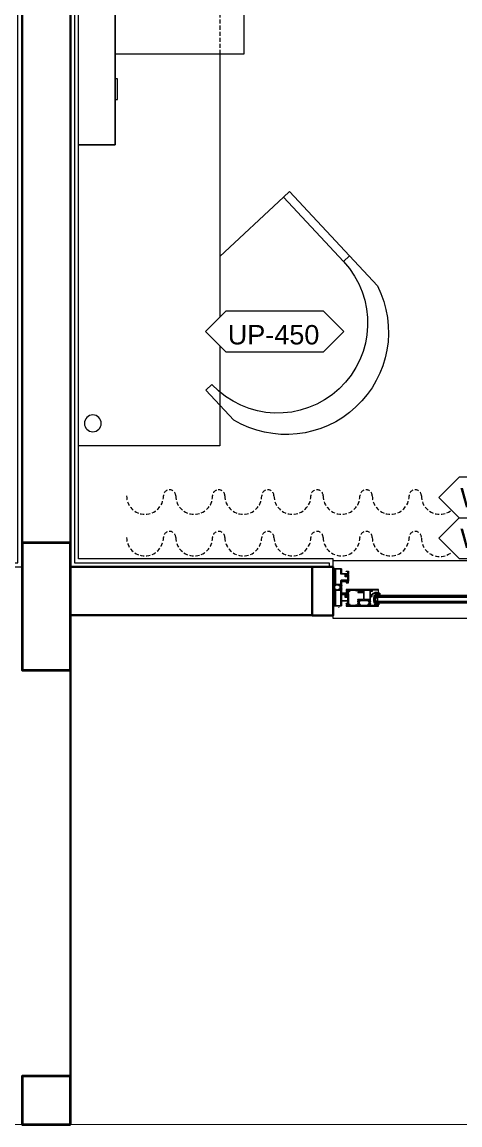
# Model space of a CAD drawing. Header units: centimetres. Extents: x 118932 to 154602, y -32682 to -23521.
# Drawn here: x 139413.2 to 139549, y -27236 to -26894 of the extents above; entities that cross this region are included whole.
import ezdxf

# ---------------------------------------------------------------- set-up
doc = ezdxf.new("R2010")
doc.units = ezdxf.units.CM
doc.header["$LTSCALE"] = 50
doc.header["$MEASUREMENT"] = 0
doc.linetypes.add('HIDDEN', pattern=[0.375, 0.25, -0.125])
for name, color, linetype, lineweight, true_color in [('GEN_00_BL_Yazı', 7, 'Continuous', 0, 0x4f5250), ('GEN_01_TA_Kolon', 7, 'Continuous', 35, 0xd05d28), ('GEN_02_TF_Islak Hacim', 7, 'Continuous', 5, 0x007cb0), ('GEN_02_TF_Mobilya', 7, 'Continuous', 5, 0x745e3d), ('GEN_02_TF_Pencere', 7, 'Continuous', 9, 0x6093ac), ('GEN_05_ML_Alçıpan_giydirme', 7, 'Continuous', 18, 0x7ebab5), ('GEN_05_ML_Mermer', 7, 'Continuous', 9, 0x9d8692), ('GEN_06_GR_Orta', 7, 'Continuous', 20, 0x7a7b7a), ('KALACAK DUVARLAR', 7, 'Continuous', 30, 0x005387), ('ÖRÜLECEK DUVARLAR', 7, 'Continuous', 30, 0xfaca30)]:
    doc.layers.add(name, color=color, linetype=linetype, lineweight=lineweight, true_color=true_color)
doc.styles.add('Arial_6', font='arial.ttf', dxfattribs={"height": 59.5325})

# ---------------------------------------------------------------- blocks, each defined once
blk = doc.blocks.new('LEVEL 0_E BLOK_GÖRÜNÜŞ')
at = {"layer": 'GEN_06_GR_Orta', "elevation": 0}
blk.add_lwpolyline([(2044.68, -1715.37), (1313.68, -1715.49)], dxfattribs=at)
blk = doc.blocks.new('LEVEL 0-1_D BLOK_KOLON')
at = {"layer": 'GEN_01_TA_Kolon'}
for points in [[(636, 7.51), (621, 7.51), (621, -31.99), (636, -31.99)], [(636, -172.9), (636, -157.9), (621, -157.9), (621, -172.9)]]:
    blk.add_lwpolyline(points, close=True, dxfattribs=at)
blk = doc.blocks.new('KALACAK DUVALAR LEVEL 0 D BLOK')
at = {"layer": 'KALACAK DUVARLAR'}
blk.add_line((-738.5, 133.41, 0), (-738.5, 7.39, 0), dxfattribs=at)
at = {"layer": 'KALACAK DUVARLAR', "elevation": 0}
for points in [[(-738.5, 975.34), (-738.5, 172.91), (-738.5, 975.34), (-735.05, 975.34), (-735.05, 990.34), (-753.5, 990.34), (-753.5, 841.52), (-759, 841.52), (-759, 826.52), (-753.5, 826.52), (-753.5, 172.91), (-738.5, 172.91), (-753.5, 172.91)], [(-738.5, 150.41), (-663.5, 150.41), (-663.5, 165.44), (-738.5, 165.44)]]:
    blk.add_lwpolyline(points, dxfattribs=at)
blk = doc.blocks.new('P7_')
at = {"layer": 'GEN_02_TF_Pencere'}
for p, q in [((163389.72, -16166.65, 0), (163469.27, -16166.65, 0)), ((163389.72, -16166.75, 0), (163471.15, -16166.75, 0)), ((163389.72, -16166.85, 0), (163471.15, -16166.85, 0)), ((163389.72, -16166.95, 0), (163471.15, -16166.95, 0)), ((163389.77, -16166.55, 0), (163469.36, -16166.55, 0)), ((163471.15, -16166.6, 0), (163471.1, -16166.55, 0)), ((163471.15, -16167.1, 0), (163471.15, -16166.6, 0)), ((163389.72, -16167.05, 0), (163471.15, -16167.05, 0)), ((163389.72, -16167.15, 0), (163470.77, -16167.15, 0)), ((163389.72, -16168.35, 0), (163470.77, -16168.35, 0)), ((163389.72, -16168.45, 0), (163471.15, -16168.45, 0)), ((163389.72, -16168.55, 0), (163471.15, -16168.55, 0)), ((163389.72, -16168.65, 0), (163471.15, -16168.65, 0)), ((163389.72, -16168.75, 0), (163471.15, -16168.75, 0)), ((163389.72, -16168.85, 0), (163471.15, -16168.85, 0)), ((163389.77, -16168.95, 0), (163471.1, -16168.95, 0)), ((163470.7, -16167.18, 0), (163469.85, -16167.18, 0)), ((163469.85, -16167.18, 0), (163469.85, -16168.32, 0)), ((163469.85, -16168.32, 0), (163470.7, -16168.32, 0)), ((163470.6, -16167.33, 0), (163470, -16167.33, 0)), ((163470, -16167.33, 0), (163470, -16168.17, 0)), ((163470, -16168.17, 0), (163470.6, -16168.17, 0)), ((163470.7, -16167.43, 0), (163470.6, -16167.33, 0)), ((163470.6, -16168.17, 0), (163470.7, -16168.07, 0)), ((163470.85, -16167.33, 0), (163470.7, -16167.18, 0)), ((163470.7, -16168.07, 0), (163470.7, -16167.43, 0)), ((163470.7, -16168.32, 0), (163470.85, -16168.17, 0)), ((163470.92, -16167.3, 0), (163470.77, -16167.15, 0)), ((163470.77, -16167.15, 0), (163471.15, -16167.15, 0)), ((163470.77, -16168.35, 0), (163470.92, -16168.2, 0)), ((163471.15, -16168.35, 0), (163470.77, -16168.35, 0)), ((163470.79, -16167.17, 0), (163470.79, -16167.15, 0)), ((163470.79, -16168.35, 0), (163470.79, -16168.34, 0)), ((163470.83, -16167.21, 0), (163470.83, -16167.15, 0)), ((163470.83, -16168.35, 0), (163470.83, -16168.3, 0)), ((163470.85, -16168.17, 0), (163470.85, -16167.33, 0)), ((163470.87, -16167.25, 0), (163470.87, -16167.15, 0)), ((163470.87, -16168.35, 0), (163470.87, -16168.26, 0)), ((163470.91, -16167.29, 0), (163470.91, -16167.15, 0)), ((163470.91, -16168.35, 0), (163470.91, -16168.22, 0)), ((163470.92, -16168.2, 0), (163470.92, -16167.3, 0)), ((163470.95, -16168.35, 0), (163470.95, -16167.15, 0)), ((163470.99, -16168.35, 0), (163470.99, -16167.15, 0)), ((163471.03, -16168.35, 0), (163471.03, -16167.15, 0)), ((163471.07, -16168.35, 0), (163471.07, -16167.15, 0)), ((163471.1, -16167.15, 0), (163471.15, -16167.1, 0)), ((163471.15, -16168.4, 0), (163471.1, -16168.35, 0)), ((163471.1, -16168.95, 0), (163471.15, -16168.9, 0)), ((163471.11, -16168.35, 0), (163471.11, -16167.15, 0)), ((163471.15, -16167.15, 0), (163471.15, -16168.35, 0)), ((163471.15, -16168.35, 0), (163471.15, -16167.15, 0)), ((163471.15, -16168.35, 0), (163471.15, -16168.35, 0)), ((163471.15, -16168.9, 0), (163471.15, -16168.4, 0))]:
    blk.add_line(p, q, dxfattribs=at)
at = {"layer": 'GEN_02_TF_Pencere', "extrusion": (0, 0, -1)}
for p, q in [((163469.27, -16166.66, 0), (163469.45, -16166.45, 0)), ((163469.53, -16166.5, 0), (163469.32, -16166.7, 0)), ((163469.61, -16166.34, 0), (163469.61, -16166.36, 0)), ((163469.63, -16166.07, 0), (163469.63, -16166.13, 0)), ((163469.66, -16166.16, 0), (163469.96, -16166.16, 0)), ((163469.94, -16166.55, 0), (163469.69, -16166.55, 0)), ((163469.9, -16166.25, 0), (163469.71, -16166.25, 0)), ((163469.71, -16166.45, 0), (163469.9, -16166.45, 0)), ((163469.9, -16165.98, 0), (163470.06, -16165.88, 0)), ((163469.96, -16166.04, 0), (163469.92, -16166.04, 0)), ((163469.96, -16166.16, 0), (163469.96, -16166.04, 0)), ((163470, -16166.36, 0), (163470, -16166.34, 0)), ((163470, -16166.36, 0), (163470, -16166.36, 0)), ((163470.04, -16165.97, 0), (163470.04, -16166.13, 0)), ((163470.08, -16166.4, 0), (163470.04, -16166.49, 0)), ((163470.04, -16166.49, 0), (163470.04, -16166.49, 0)), ((163470.05, -16166.15, 0), (163470.05, -16166.15, 0)), ((163470.06, -16165.88, 0), (163470.31, -16165.88, 0)), ((163470.3, -16165.95, 0), (163470.07, -16165.95, 0)), ((163470.07, -16166.16, 0), (163470.3, -16166.16, 0)), ((163470.21, -16166.53, 0), (163470.13, -16166.39, 0)), ((163470.34, -16166.4, 0), (163470.29, -16166.53, 0)), ((163470.31, -16165.88, 0), (163470.47, -16165.98, 0)), ((163470.33, -16166.13, 0), (163470.33, -16165.97, 0)), ((163470.47, -16166.53, 0), (163470.4, -16166.39, 0)), ((163470.45, -16166.04, 0), (163470.41, -16166.04, 0)), ((163470.41, -16166.04, 0), (163470.41, -16166.16, 0)), ((163470.41, -16166.16, 0), (163470.81, -16166.16, 0)), ((163470.61, -16166.4, 0), (163470.55, -16166.53, 0)), ((163470.72, -16166.53, 0), (163470.66, -16166.4, 0)), ((163470.82, -16166.48, 0), (163470.79, -16166.53, 0)), ((163470.84, -16166.19, 0), (163470.83, -16166.44, 0)), ((163469.6, -16169.89, 0), (163469.64, -16169.89, 0)), ((163469.64, -16169.89, 0), (163469.64, -16169.89, 0)), ((163469.67, -16169.87, 0), (163469.67, -16169.68, 0)), ((163469.7, -16169.66, 0), (163469.96, -16169.66, 0)), ((163470.01, -16169.67, 0), (163470.02, -16169.68, 0)), ((163470.69, -16169.35, 0), (163470.68, -16169.35, 0))]:
    blk.add_line(p, q, dxfattribs=at)
at = {"layer": 'GEN_02_TF_Pencere', "linetype": 'Continuous'}
for p, q in [((163478.97, -16166.05, 0), (163478.97, -16166.56, 0)), ((163478.99, -16166.05, 0), (163478.99, -16166.56, 0)), ((163479.01, -16166.05, 0), (163479.01, -16166.56, 0)), ((163479.03, -16166.05, 0), (163479.03, -16166.56, 0)), ((163479.05, -16166.05, 0), (163479.05, -16166.56, 0)), ((163479.07, -16166.05, 0), (163479.07, -16166.56, 0)), ((163479.09, -16166.05, 0), (163479.09, -16166.56, 0)), ((163479.11, -16166.05, 0), (163479.11, -16166.56, 0)), ((163479.13, -16166.05, 0), (163479.13, -16166.56, 0)), ((163479.15, -16166.05, 0), (163479.15, -16166.56, 0)), ((163479.17, -16166.05, 0), (163479.17, -16166.56, 0)), ((163479.19, -16166.05, 0), (163479.19, -16166.56, 0)), ((163479.21, -16166.05, 0), (163479.21, -16166.56, 0)), ((163479.23, -16166.05, 0), (163479.23, -16166.56, 0)), ((163479.25, -16166.05, 0), (163479.25, -16166.56, 0)), ((163479.27, -16166.05, 0), (163479.27, -16166.56, 0)), ((163478.97, -16170.46, 0), (163478.97, -16169.95, 0)), ((163478.99, -16170.46, 0), (163478.99, -16169.95, 0)), ((163479.01, -16170.46, 0), (163479.01, -16169.95, 0)), ((163479.03, -16170.46, 0), (163479.03, -16169.95, 0)), ((163479.05, -16170.46, 0), (163479.05, -16169.95, 0)), ((163479.07, -16170.46, 0), (163479.07, -16169.95, 0)), ((163479.09, -16170.46, 0), (163479.09, -16169.95, 0)), ((163479.11, -16170.46, 0), (163479.11, -16169.95, 0)), ((163479.13, -16170.46, 0), (163479.13, -16169.95, 0)), ((163479.15, -16170.46, 0), (163479.15, -16169.95, 0)), ((163479.17, -16170.46, 0), (163479.17, -16169.95, 0)), ((163479.19, -16170.46, 0), (163479.19, -16169.95, 0)), ((163479.21, -16170.46, 0), (163479.21, -16169.95, 0)), ((163479.23, -16170.46, 0), (163479.23, -16169.95, 0)), ((163479.25, -16170.46, 0), (163479.25, -16169.95, 0)), ((163479.27, -16170.46, 0), (163479.27, -16169.95, 0))]:
    blk.add_line(p, q, dxfattribs=at)
at = {"layer": 'GEN_02_TF_Pencere', "elevation": 0}
for points in [[(163479.62, -16165.65), (163469.68, -16165.65, 0.414214), (163469.65, -16165.68), (163469.65, -16166.12, 0.414214), (163469.68, -16166.15), (163469.88, -16166.15, 0.414214), (163469.95, -16166.08, 0.414214), (163469.92, -16166.05), (163469.84, -16166.05, -0.414214), (163469.79, -16166), (163469.79, -16165.88, -0.414214), (163469.84, -16165.83), (163470.51, -16165.83, -0.414214), (163470.56, -16165.88), (163470.56, -16166, -0.414214), (163470.51, -16166.05), (163470.43, -16166.05, 0.414214), (163470.4, -16166.08, 0.414214), (163470.47, -16166.15), (163470.78, -16166.15, 0.414214), (163470.83, -16166.1), (163470.83, -16166.08, 0.414214), (163470.8, -16166.05), (163470.73, -16166.05, -0.414214), (163470.7, -16166.02), (163470.7, -16165.85), (163472.12, -16165.85, -0.414214), (163472.15, -16165.88), (163472.15, -16166.15), (163472.08, -16166.41, 0.700075), (163472.18, -16166.49), (163472.2, -16166.48), (163472.37, -16166.3, 0.617785), (163472.36, -16166.24, -0.283333), (163472.33, -16166.22), (163472.28, -16166.04), (163472.28, -16166.02, -0.673162), (163472.33, -16166, 0.202354), (163472.36, -16166.01), (163472.74, -16166.01, -0.415901), (163472.77, -16166.04), (163472.77, -16166.06, -0.137872), (163472.77, -16166.07), (163472.68, -16166.23, 0.585714), (163472.69, -16166.26), (163472.83, -16166.26, 0.30109), (163472.92, -16166.21), (163473.08, -16165.95, -0.261413), (163473.16, -16165.9), (163473.99, -16165.9), (163474.01, -16165.94), (163474.03, -16165.9), (163474.09, -16165.9, 1), (163474.15, -16165.9), (163474.23, -16165.9, 1), (163474.29, -16165.9), (163475.08, -16165.9, -0.261413), (163475.16, -16165.95), (163475.32, -16166.21, 0.261381), (163475.41, -16166.26), (163475.55, -16166.26, 0.585524), (163475.56, -16166.23), (163475.47, -16166.07, -0.137707), (163475.47, -16166.06), (163475.47, -16166.04, -0.414214), (163475.5, -16166.01), (163475.88, -16166.01, 0.202488), (163475.91, -16166, -0.673126), (163475.96, -16166.02), (163475.96, -16166.04), (163475.91, -16166.22, -0.283536), (163475.88, -16166.24, 0.617796), (163475.87, -16166.3), (163476.04, -16166.48), (163476.06, -16166.49, 0.700399), (163476.16, -16166.41), (163476.1, -16166.15), (163476.1, -16165.88, -0.414214), (163476.13, -16165.85), (163476.45, -16165.85, -0.414214), (163476.48, -16165.88), (163476.48, -16166.09, 0.414214), (163476.51, -16166.12), (163476.67, -16166.12, 0.414214), (163476.7, -16166.09), (163476.7, -16166.03, 0.414214), (163476.67, -16166), (163476.6, -16166), (163476.6, -16165.85), (163478.6, -16165.85), (163478.6, -16166), (163478.5, -16166, 0.414214), (163478.47, -16166.03), (163478.47, -16166.1, 0.414214), (163478.52, -16166.15), (163478.83, -16166.15, 0.414214), (163478.9, -16166.08, 0.414214), (163478.87, -16166.05), (163478.79, -16166.05, -0.414214), (163478.74, -16166), (163478.74, -16165.88, -0.414214), (163478.79, -16165.83), (163479.46, -16165.83, -0.414214), (163479.51, -16165.88), (163479.51, -16166, -0.414214), (163479.46, -16166.05), (163479.38, -16166.05, 0.414214), (163479.35, -16166.08, 0.414214), (163479.42, -16166.15), (163479.62, -16166.15, 0.414214), (163479.65, -16166.12), (163479.65, -16165.68, 0.414214), (163479.62, -16165.65)], [(163471.67, -16170.85), (163479.61, -16170.86, 0.198912), (163479.64, -16170.85, 0.198912), (163479.64, -16170.83), (163479.65, -16170.39, 0.414214), (163479.62, -16170.36), (163479.42, -16170.36, 0.414214), (163479.35, -16170.43, 0.414214), (163479.38, -16170.46), (163479.46, -16170.46, -0.414214), (163479.51, -16170.51), (163479.51, -16170.63, -0.414214), (163479.46, -16170.68), (163478.79, -16170.68, -0.414214), (163478.74, -16170.63), (163478.74, -16170.51, -0.414214), (163478.79, -16170.46), (163478.87, -16170.46, 0.414214), (163478.9, -16170.43, 0.414214), (163478.83, -16170.36), (163478.52, -16170.36, 0.414214), (163478.47, -16170.41), (163478.47, -16170.48, 0.414214), (163478.5, -16170.51), (163478.6, -16170.51), (163478.6, -16170.66), (163476.6, -16170.66), (163476.6, -16170.51), (163476.67, -16170.51, 0.414214), (163476.7, -16170.48), (163476.7, -16170.42, 0.414214), (163476.67, -16170.39), (163476.51, -16170.39, 0.414214), (163476.48, -16170.42), (163476.48, -16170.63, -0.414214), (163476.45, -16170.66), (163476.1, -16170.66), (163476.1, -16169.96, 0.414213), (163476.07, -16169.93), (163474.3, -16169.93), (163474.3, -16168.85), (163474.27, -16168.82), (163474.3, -16168.79), (163474.3, -16167.71), (163476.05, -16167.71, 0.414277), (163476.15, -16167.61), (163476.15, -16167.57, 0.339312), (163476.13, -16167.55), (163476.11, -16167.55, -0.339802), (163476.1, -16167.53), (163476.1, -16167.34), (163476.17, -16167.08, 0.700085), (163476.06, -16167), (163476.04, -16167.02), (163475.87, -16167.19, 0.617948), (163475.89, -16167.25, -0.283637), (163475.91, -16167.27), (163475.96, -16167.46), (163475.96, -16167.47, -0.673161), (163475.91, -16167.5, 0.202488), (163475.89, -16167.49), (163475.5, -16167.49, -0.414214), (163475.47, -16167.46), (163475.47, -16167.43, -0.137872), (163475.47, -16167.42), (163475.57, -16167.27, 0.585524), (163475.55, -16167.24), (163475.41, -16167.24, 0.261413), (163475.32, -16167.28), (163475.25, -16167.41, -0.261413), (163475.16, -16167.46), (163474.25, -16167.46), (163473.08, -16167.45, -0.261413), (163473, -16167.41), (163472.92, -16167.28, 0.261413), (163472.84, -16167.23), (163472.69, -16167.23, 0.585524), (163472.68, -16167.27), (163472.77, -16167.42, -0.137872), (163472.77, -16167.43), (163472.77, -16167.45, -0.414214), (163472.74, -16167.48), (163472.36, -16167.48, 0.202488), (163472.34, -16167.49, -0.673161), (163472.28, -16167.47), (163472.28, -16167.45), (163472.34, -16167.27, -0.283637), (163472.36, -16167.25, 0.617948), (163472.37, -16167.19), (163472.2, -16167.02), (163472.19, -16167, 0.700085), (163472.08, -16167.08), (163472.15, -16167.34), (163472.15, -16168.62, -0.414214), (163472.12, -16168.65), (163471.98, -16168.65, -0.414214), (163471.95, -16168.62), (163471.95, -16168.53, 0.463003), (163471.91, -16168.5, 0.372825), (163471.83, -16168.6), (163471.83, -16168.62, -0.414214), (163471.8, -16168.65), (163471.73, -16168.65, 0.414214), (163471.65, -16168.73), (163471.65, -16168.9, 0.414214), (163471.8, -16169.05), (163471.82, -16169.05, 0.414214), (163471.85, -16169.02), (163471.85, -16168.98, 0.380812), (163471.82, -16168.95, -0.365977), (163471.8, -16168.92), (163471.8, -16168.83, -0.414214), (163471.83, -16168.8), (163471.94, -16168.8, -0.365977), (163471.97, -16168.83, 0.369187), (163472, -16168.85), (163472.12, -16168.85, -0.414214), (163472.15, -16168.88), (163472.15, -16169.72), (163472.18, -16169.75), (163472.15, -16169.78), (163472.15, -16170.62, -0.414214), (163472.12, -16170.65), (163471.99, -16170.65, 0.365995), (163471.96, -16170.68, -0.365977), (163471.94, -16170.7), (163471.83, -16170.7, -0.414214), (163471.8, -16170.67), (163471.8, -16170.58, -0.374045), (163471.82, -16170.55, 0.366034), (163471.85, -16170.53), (163471.85, -16170.48, 0.414214), (163471.82, -16170.45), (163471.8, -16170.45, 0.414214), (163471.65, -16170.6), (163471.64, -16170.82, 0.414214), (163471.67, -16170.85)], [(163472.61, -16167.17), (163472.61, -16166.32, -0.131653), (163472.63, -16166.26), (163472.73, -16166.08), (163472.73, -16166.04, 0.414213), (163472.69, -16166), (163472.35, -16166, 0.414214), (163472.31, -16166.04), (163472.31, -16166.08), (163472.42, -16166.26, -0.131652), (163472.43, -16166.32), (163472.43, -16167.17, -0.131652), (163472.42, -16167.23), (163472.31, -16167.41), (163472.31, -16167.44, 0.414214), (163472.35, -16167.48), (163472.69, -16167.48, 0.414213), (163472.73, -16167.44), (163472.73, -16167.41), (163472.63, -16167.23, -0.131652), (163472.61, -16167.17)], [(163475.61, -16167.17), (163475.61, -16166.32, 0.131653), (163475.59, -16166.26), (163475.49, -16166.08), (163475.49, -16166.05, -0.414213), (163475.53, -16166.01), (163475.87, -16166.01, -0.414214), (163475.91, -16166.05), (163475.91, -16166.08), (163475.81, -16166.26, 0.131652), (163475.79, -16166.32), (163475.79, -16167.17, 0.131652), (163475.81, -16167.23), (163475.91, -16167.41), (163475.91, -16167.45, -0.414214), (163475.87, -16167.49), (163475.53, -16167.49, -0.414213), (163475.49, -16167.45), (163475.49, -16167.41), (163475.59, -16167.23, 0.131652), (163475.61, -16167.17)], [(163483.22, -16167.88), (163483.22, -16170.51, 0.414214), (163483.25, -16170.54), (163483.69, -16170.54, -0.414214), (163483.72, -16170.57), (163483.72, -16170.85), (163483.72, -16171.01), (163483.48, -16171.03, -0.957329), (163483.47, -16170.99, 0.267761), (163483.49, -16170.98), (163483.55, -16170.82, 0.843081), (163483.54, -16170.76), (163483.08, -16170.76, 0.577366), (163483.06, -16170.81), (163483.15, -16170.96, 0.182697), (163483.16, -16170.97, -0.849744), (163483.15, -16171.01), (163483.06, -16171.01, -0.267944), (163482.8, -16170.86), (163482.77, -16170.81, 0.267966), (163482.69, -16170.76), (163482.6, -16170.76, -1), (163482.54, -16170.76), (163482.46, -16170.76, -1), (163482.4, -16170.76), (163482.34, -16170.76), (163482.32, -16170.8), (163482.3, -16170.76), (163482.17, -16170.76, 0.267964), (163482.09, -16170.81), (163482.06, -16170.86, -0.267944), (163481.8, -16171.01), (163481.71, -16171.01, -0.849637), (163481.7, -16170.97, 0.182928), (163481.71, -16170.96), (163481.8, -16170.81, 0.577366), (163481.78, -16170.76), (163481.33, -16170.76, 0.843087), (163481.32, -16170.82), (163481.37, -16170.98, 0.268123), (163481.39, -16170.99, -0.957545), (163481.38, -16171.03), (163481.08, -16171.01, -0.493156), (163481.07, -16170.98), (163481.1, -16170.9, -0.312805), (163481.12, -16170.88, 0.41134), (163481.15, -16170.85), (163481.15, -16169.55, 0.414214), (163480.95, -16169.35), (163479.17, -16169.35, 0.414214), (163479.14, -16169.38), (163479.19, -16169.52, -0.414214), (163479.16, -16169.55), (163479.02, -16169.55, -0.414214), (163478.99, -16169.52), (163478.99, -16169.17, -0.399096), (163479.04, -16169.12), (163479.42, -16169.1, -0.429495), (163479.45, -16169.13), (163479.45, -16169.15, 0.414214), (163479.5, -16169.2), (163479.7, -16169.2, 0.414214), (163479.8, -16169.1), (163479.8, -16168.6, 0.414214), (163479.7, -16168.5), (163479.5, -16168.5, 0.414214), (163479.45, -16168.55), (163479.45, -16168.57, -0.429487), (163479.42, -16168.6), (163479.04, -16168.58, -0.399104), (163478.99, -16168.53), (163478.99, -16166.58, -0.414214), (163479.09, -16166.48), (163479.62, -16166.48, -0.414214), (163479.65, -16166.51), (163479.65, -16166.6, -0.400696), (163479.62, -16166.63), (163479.18, -16166.65, 0.400696), (163479.15, -16166.68), (163479.15, -16167.19, 0.414214), (163479.18, -16167.22), (163481.12, -16167.22, 0.414214), (163481.15, -16167.19), (163481.15, -16165.83, -0.414214), (163481.3, -16165.68), (163483.69, -16165.68, -0.414214), (163483.72, -16165.71), (163483.72, -16165.93, -0.414214), (163483.57, -16166.08), (163483.54, -16166.08, -0.414214), (163483.52, -16166.06), (163483.52, -16166.01, -0.36604), (163483.54, -16165.98, 0.365984), (163483.57, -16165.95), (163483.57, -16165.86, 0.414214), (163483.54, -16165.83), (163483.43, -16165.83, 0.367429), (163483.4, -16165.86, -0.364526), (163483.37, -16165.88), (163483.25, -16165.88, 0.414214), (163483.22, -16165.91), (163483.22, -16166.75), (163483.19, -16166.78), (163483.22, -16166.81), (163483.22, -16167.65, 0.414214), (163483.25, -16167.68), (163483.37, -16167.68, -0.364526), (163483.4, -16167.71, 0.367429), (163483.43, -16167.73), (163483.54, -16167.73, 0.414214), (163483.57, -16167.7), (163483.57, -16167.61, 0.365984), (163483.54, -16167.58, -0.36604), (163483.52, -16167.55), (163483.52, -16167.5, -0.414214), (163483.54, -16167.48), (163483.57, -16167.48, -0.414214), (163483.72, -16167.63), (163483.72, -16167.8, -0.414214), (163483.64, -16167.88), (163483.22, -16167.88)], [(163469.7, -16170.86), (163471.62, -16170.86, 0.41421), (163471.65, -16170.83), (163471.65, -16170.77, 0.41421), (163471.62, -16170.74), (163471.6, -16170.74), (163471.6, -16170.44), (163471.87, -16170.44), (163471.89, -16170.47, 0.414213), (163471.93, -16170.49), (163472.1, -16170.39, 0.767327), (163472.08, -16170.32), (163471.58, -16170.32, 0.414213), (163471.48, -16170.42), (163471.48, -16170.69, -0.414213), (163471.43, -16170.74), (163469.84, -16170.74, -0.414213), (163469.79, -16170.69), (163469.79, -16169.83, -0.414213), (163469.84, -16169.78), (163469.89, -16169.78, -0.127549), (163469.92, -16169.79, 0.13898), (163470.52, -16169.93), (163470.66, -16169.93, 0.215322), (163470.9, -16169.82, -0.168624), (163471.36, -16169.56, 0.197358), (163471.57, -16169.43), (163471.67, -16169.28, -0.244575), (163471.82, -16169.2), (163472.1, -16169.2, 0.767327), (163472.13, -16169.1), (163471.93, -16168.98, 0.577351), (163471.89, -16169.01), (163471.89, -16169.08), (163471.82, -16169.08, 0.244575), (163471.58, -16169.21), (163471.47, -16169.36, -0.197358), (163471.34, -16169.44, 0.168624), (163470.81, -16169.74, -0.215322), (163470.66, -16169.81), (163470.42, -16169.81, -0.114883), (163469.98, -16169.68, 0.126996), (163469.88, -16169.66), (163469.7, -16169.66, 0.414213), (163469.67, -16169.69), (163469.67, -16170.83, 0.414213), (163469.7, -16170.86)], [(163474.22, -16170.13, -0.198912), (163474.25, -16170.13), (163475.87, -16170.13, -0.414214), (163475.9, -16170.16), (163475.9, -16170.63, -0.414214), (163475.87, -16170.66), (163474.25, -16170.66, -0.414214), (163474.22, -16170.63), (163474.22, -16170.16, -0.198912), (163474.22, -16170.13)], [(163478.99, -16168.41, 0.064394), (163478.91, -16168.62, 0.064394), (163478.88, -16168.84, 0.129325), (163478.99, -16169.27), (163478.99, -16169.12, -0.399528), (163479.02, -16169.09), (163479.44, -16169.07, -0.414214), (163479.47, -16169.1), (163479.47, -16169.13, 0.414214), (163479.5, -16169.16), (163479.5, -16169.16, 0.295923), (163479.59, -16169.1, 0.104809), (163479.65, -16168.84, 0.104809), (163479.59, -16168.58, 0.295923), (163479.5, -16168.52), (163479.5, -16168.52, 0.414214), (163479.47, -16168.55), (163479.47, -16168.58, -0.414214), (163479.44, -16168.61), (163479.02, -16168.59, -0.399528), (163478.99, -16168.56), (163478.99, -16168.41)], [(163479.65, -16169.39, 0.198912), (163479.64, -16169.37, 0.198912), (163479.62, -16169.36), (163479.21, -16169.36, 0.518649), (163479.18, -16169.4), (163479.22, -16169.52, -0.518649), (163479.19, -16169.56), (163479.03, -16169.56, 0.414214), (163479, -16169.59), (163479, -16170.05, 0.414214), (163479.03, -16170.08), (163479.62, -16170.08, 0.414214), (163479.65, -16170.05), (163479.65, -16169.71), (163481, -16169.71), (163481, -16171.49), (163481, -16173.28), (163479.65, -16173.28), (163479.65, -16172.94, 0.414214), (163479.62, -16172.91), (163479.03, -16172.91, 0.414214), (163479, -16172.94), (163479, -16173.4, 0.414214), (163479.03, -16173.43), (163479.19, -16173.43, -0.518649), (163479.22, -16173.47), (163479.18, -16173.59, 0.518649), (163479.21, -16173.63), (163479.62, -16173.63, 0.414214), (163479.65, -16173.6), (163479.65, -16173.43, -0.414214), (163479.68, -16173.4), (163481.09, -16173.4, 0.414214), (163481.12, -16173.37), (163481.12, -16171.49), (163481.12, -16169.62, 0.414214), (163481.09, -16169.59), (163479.68, -16169.59, -0.414214), (163479.65, -16169.56), (163479.65, -16169.39)], [(163479.14, -16168.7), (163479.46, -16168.71, -0.337036), (163479.49, -16168.74, -0.054259), (163479.5, -16168.84, -0.054259), (163479.49, -16168.95, -0.337036), (163479.46, -16168.97), (163479.14, -16168.99, -0.32284), (163479.11, -16168.97, -0.093955), (163479.08, -16168.84, -0.093955), (163479.11, -16168.72, -0.32284), (163479.14, -16168.7)], [(163479.54, -16169.49, -0.190395), (163479.55, -16169.51), (163479.55, -16169.95, -0.414214), (163479.52, -16169.98), (163479.13, -16169.98, -0.414214), (163479.1, -16169.95), (163479.1, -16169.69, -0.414214), (163479.13, -16169.66), (163479.17, -16169.66, 0.505029), (163479.31, -16169.47), (163479.52, -16169.48, -0.190395), (163479.54, -16169.49)], [(163481.15, -16169.12), (163481.15, -16167.43, 0.414189), (163481.12, -16167.4), (163479.2, -16167.4, 0.414238), (163479.17, -16167.43), (163479.17, -16168.32, 0.414214), (163479.2, -16168.35), (163479.9, -16168.35, -0.414214), (163480, -16168.45), (163480, -16169.05, 0.414214), (163480.1, -16169.15), (163481.12, -16169.15, 0.414214), (163481.15, -16169.12)], [(163483.69, -16177.33), (163481.3, -16177.33, -0.414214), (163481.15, -16177.18), (163481.15, -16175.81, 0.414214), (163481.12, -16175.78), (163479.18, -16175.78, 0.414214), (163479.15, -16175.81), (163479.15, -16176.32, 0.400696), (163479.18, -16176.35), (163479.62, -16176.38, -0.400696), (163479.65, -16176.41), (163479.65, -16176.5, -0.414214), (163479.62, -16176.53), (163479.09, -16176.53, -0.414214), (163478.99, -16176.43), (163478.99, -16175.6, -0.399104), (163479.04, -16175.55), (163479.42, -16175.53, -0.429487), (163479.45, -16175.56), (163479.45, -16175.58, 0.414214), (163479.5, -16175.63), (163479.7, -16175.63, 0.414214), (163479.8, -16175.53), (163479.8, -16175.03, 0.414214), (163479.7, -16174.93), (163479.5, -16174.93, 0.414214), (163479.45, -16174.98), (163479.45, -16175, -0.429495), (163479.42, -16175.03), (163479.04, -16175.02, -0.399096), (163478.99, -16174.97), (163478.99, -16173.49, -0.414214), (163479.02, -16173.46), (163479.16, -16173.46, -0.518649), (163479.19, -16173.5), (163479.15, -16173.62, 0.518649), (163479.18, -16173.66), (163480.95, -16173.66, 0.414214), (163481.15, -16173.46), (163481.15, -16172.16, 0.41134), (163481.12, -16172.13, -0.312805), (163481.1, -16172.11), (163481.07, -16172.03, -0.493156), (163481.08, -16172), (163481.38, -16171.98, -0.957545), (163481.39, -16172.02, 0.268123), (163481.37, -16172.03), (163481.32, -16172.19, 0.843087), (163481.33, -16172.25), (163481.78, -16172.25, 0.577366), (163481.8, -16172.2), (163481.71, -16172.04, 0.182928), (163481.7, -16172.03, -0.849637), (163481.71, -16172), (163481.8, -16172, -0.267944), (163482.06, -16172.15), (163482.09, -16172.2, 0.267964), (163482.17, -16172.25), (163482.3, -16172.25), (163482.32, -16172.21), (163482.34, -16172.25), (163482.4, -16172.25, -1), (163482.46, -16172.25), (163482.54, -16172.25, -1), (163482.6, -16172.25), (163482.69, -16172.25, 0.267966), (163482.77, -16172.2), (163482.8, -16172.15, -0.267944), (163483.06, -16172), (163483.15, -16172, -0.849744), (163483.16, -16172.03, 0.182697), (163483.15, -16172.04), (163483.06, -16172.2, 0.577366), (163483.08, -16172.25), (163483.54, -16172.25, 0.843081), (163483.55, -16172.19), (163483.49, -16172.03, 0.267761), (163483.47, -16172.02, -0.957329), (163483.48, -16171.98), (163483.72, -16172), (163483.72, -16172.16), (163483.72, -16172.43, -0.414214), (163483.69, -16172.46), (163483.25, -16172.46, 0.414214), (163483.22, -16172.49), (163483.22, -16175.13), (163483.64, -16175.13, -0.414214), (163483.72, -16175.21), (163483.72, -16175.38, -0.414214), (163483.57, -16175.53), (163483.54, -16175.53, -0.414214), (163483.52, -16175.51), (163483.52, -16175.45, -0.36604), (163483.54, -16175.42, 0.365984), (163483.57, -16175.4), (163483.57, -16175.31, 0.414214), (163483.54, -16175.28), (163483.43, -16175.28, 0.367429), (163483.4, -16175.3, -0.364526), (163483.37, -16175.33), (163483.25, -16175.33, 0.414214), (163483.22, -16175.36), (163483.22, -16176.2), (163483.19, -16176.23), (163483.22, -16176.26), (163483.22, -16177.1, 0.414214), (163483.25, -16177.13), (163483.37, -16177.13, -0.364526), (163483.4, -16177.15, 0.367429), (163483.43, -16177.18), (163483.54, -16177.18, 0.414214), (163483.57, -16177.15), (163483.57, -16177.06, 0.365984), (163483.54, -16177.03, -0.36604), (163483.52, -16177), (163483.52, -16176.95, -0.414214), (163483.54, -16176.93), (163483.57, -16176.93, -0.414214), (163483.72, -16177.08), (163483.72, -16177.3, -0.414214), (163483.69, -16177.33)], [(163479.55, -16173.04), (163479.55, -16173.48, -0.395113), (163479.52, -16173.51), (163479.31, -16173.52, 0.505029), (163479.17, -16173.33), (163479.13, -16173.33, -0.414214), (163479.1, -16173.3), (163479.1, -16173.04, -0.414214), (163479.13, -16173.01), (163479.52, -16173.01, -0.414214), (163479.55, -16173.04)], [(163481.33, -16177.15), (163483.04, -16177.15), (163483.04, -16172.46), (163481.33, -16172.46), (163481.33, -16173.46, -0.414214), (163480.95, -16173.84), (163479.2, -16173.84, 0.414214), (163479.17, -16173.87), (163479.17, -16174.75, 0.414214), (163479.2, -16174.78), (163479.9, -16174.78, -0.414214), (163480, -16174.88), (163480, -16175.48, 0.414214), (163480.1, -16175.58), (163481.23, -16175.58, -0.414214), (163481.33, -16175.68), (163481.33, -16177.15)], [(163481.66, -16171.93), (163481.66, -16171.08, -0.131652), (163481.67, -16171.02), (163481.78, -16170.84), (163481.78, -16170.8, 0.414214), (163481.74, -16170.76), (163481.4, -16170.76, 0.414214), (163481.36, -16170.8), (163481.36, -16170.84), (163481.46, -16171.02, -0.131652), (163481.48, -16171.08), (163481.48, -16171.93, -0.131652), (163481.46, -16171.99), (163481.36, -16172.17), (163481.36, -16172.2, 0.414214), (163481.4, -16172.24), (163481.74, -16172.24, 0.414214), (163481.78, -16172.2), (163481.78, -16172.17), (163481.67, -16171.99, -0.131652), (163481.66, -16171.93)], [(163483.42, -16171.93), (163483.42, -16171.08, -0.131652), (163483.43, -16171.02), (163483.54, -16170.84), (163483.54, -16170.8, 0.414214), (163483.5, -16170.76), (163483.16, -16170.76, 0.414214), (163483.12, -16170.8), (163483.12, -16170.84), (163483.22, -16171.02, -0.131652), (163483.24, -16171.08), (163483.24, -16171.93, -0.131652), (163483.22, -16171.99), (163483.12, -16172.17), (163483.12, -16172.2, 0.414214), (163483.16, -16172.24), (163483.5, -16172.24, 0.414214), (163483.54, -16172.2), (163483.54, -16172.17), (163483.43, -16171.99, -0.131652), (163483.42, -16171.93)], [(163478.99, -16174.85, 0.064394), (163478.91, -16175.06, 0.064394), (163478.88, -16175.28, 0.129325), (163478.99, -16175.71), (163478.99, -16175.56, -0.399528), (163479.02, -16175.53), (163479.44, -16175.51, -0.414214), (163479.47, -16175.54), (163479.47, -16175.57, 0.414214), (163479.5, -16175.6), (163479.5, -16175.6, 0.295923), (163479.59, -16175.54, 0.104809), (163479.65, -16175.28, 0.104809), (163479.59, -16175.02, 0.295923), (163479.5, -16174.96), (163479.5, -16174.96, 0.414214), (163479.47, -16174.99), (163479.47, -16175.02, -0.414214), (163479.44, -16175.05), (163479.02, -16175.03, -0.399528), (163478.99, -16175), (163478.99, -16174.85)], [(163479.14, -16175.13), (163479.46, -16175.15, -0.337036), (163479.49, -16175.17, -0.054259), (163479.5, -16175.28, -0.054259), (163479.49, -16175.38, -0.337036), (163479.46, -16175.41), (163479.14, -16175.42, -0.32284), (163479.11, -16175.4, -0.093955), (163479.08, -16175.28, -0.093955), (163479.11, -16175.15, -0.32284), (163479.14, -16175.13)]]:
    blk.add_lwpolyline(points, format="xyb", close=True, dxfattribs=at)
at = {"layer": 'GEN_02_TF_Pencere', "linetype": 'Continuous', "elevation": 0}
for points in [[(163478.78, -16166.05), (163479.46, -16166.05), (163479.46, -16165.96), (163478.78, -16165.96), (163478.78, -16166.05)], [(163479.46, -16170.46), (163478.78, -16170.46), (163478.78, -16170.55), (163479.46, -16170.55), (163479.46, -16170.46)]]:
    blk.add_lwpolyline(points, close=True, dxfattribs=at)
at = {"layer": 'GEN_02_TF_Pencere', "elevation": 0}
for points in [[(163483.04, -16170.54), (163483.04, -16165.86), (163481.33, -16165.86), (163481.33, -16170.54), (163483.04, -16170.54)], [(163474.06, -16170.66), (163472.35, -16170.65), (163472.35, -16167.7), (163474.06, -16167.71), (163474.06, -16170.66)]]:
    blk.add_lwpolyline(points, close=True, dxfattribs=at)
at = {"layer": 'GEN_02_TF_Pencere'}
blk.add_arc((163481.74, -16165.48, 0), 0.332, 322.1442, 37.8558, dxfattribs=at)
for centre, major_axis, start_param, end_param in [((163469.3, -16166.68, 0), (-0.0344, 0), -0.614619, 2.340265), ((163469.04, -16166.19, 0), (-0.5, 0), 2.512106, 2.949893), ((163465.27, -16165.54, 0), (-4.34, 0), 2.949895, 3.003759), ((163469.57, -16166.53, 0), (-0.0509, 0), 3.745027, 5.454025), ((163469.6, -16166.07, 0), (-0.03, 0), 3.140437, 6.105223), ((163469.71, -16166.34, 0), (-0.1, 0), 4.711232, 6.28203), ((163469.71, -16166.36, 0), (0.1, 0), 3.140436, 4.711234), ((163469.69, -16166.46, 0), (0.1, 0), 3.745027, 4.711234), ((163469.66, -16166.13, 0), (-0.03, 0), -0.001157, 1.56964), ((163469.92, -16166.01, 0), (-0.04, 0), -0.948289, 1.56964), ((163469.9, -16166.34, 0), (-0.1, 0), 3.140436, 4.711234), ((163469.9, -16166.36, 0), (-0.1, 0), 1.569641, 3.140438), ((163469.94, -16166.46, 0), (0.1, 0), 4.711235, 5.320589), ((163469.94, -16166.46, 0), (-0.1, 0), 2.178997, 2.788351), ((163470.07, -16165.97, 0), (-0.03, 0), 4.711233, 6.282031), ((163470.07, -16166.13, 0), (0.03, 0), 3.140439, 3.925836), ((163470.07, -16166.13, 0), (0.03, 0), 3.925836, 4.711232), ((163470.11, -16166.41, 0), (-0.03, 0), 3.628945, 5.929947), ((163470.25, -16166.52, 0), (-0.0413, 0), 0.458705, 2.776142), ((163470.3, -16165.97, 0), (0.03, 0), -0.001157, 1.56964), ((163470.3, -16166.13, 0), (0.03, 0), 4.711232, 6.282029), ((163470.37, -16166.41, 0), (0.03, 0), 0.487351, 2.788352), ((163470.45, -16166.01, 0), (0.04, 0), 4.711234, 7.229163), ((163470.51, -16166.52, 0), (-0.0413, 0), 0.458704, 2.776141), ((163470.63, -16166.41, 0), (-0.03, 0), 3.490789, 5.931679), ((163470.76, -16166.52, 0), (0.0413, 0), 3.504733, 5.82217), ((163470.81, -16166.19, 0), (-0.03, 0), 3.140437, 4.711235), ((163470.73, -16166.44, 0), (-0.1, 0), 2.680578, 3.140437)]:
    blk.add_ellipse(centre, major_axis=major_axis, ratio=0.881548, start_param=start_param, end_param=end_param, dxfattribs=at)
at = {"layer": 'GEN_02_TF_Pencere', "extrusion": (0, 0, -1)}
for centre, major_axis, start_param, end_param in [((163469.03, -16169.38, 0), (0.03, 0), 3.142037, 4.994419), ((163469.03, -16169.38, 0), (-0.03, 0), -1.226961, -0.000036), ((163468.87, -16169.93, 0), (-0.64, 0), 1.805526, 2.955356), ((163467.22, -16176.63, 0), (-8.86, 0), 1.777943, 1.838474), ((163469.6, -16169.81, 0), (0.1, 0), 1.570967, 2.940044), ((163470.01, -16168.22, 0), (1.55, 0), 1.378609, 1.866448), ((163469.64, -16169.87, 0), (-0.03, 0), 3.141594, 4.712388), ((163469.7, -16169.68, 0), (-0.03, 0), 0.000001, 1.570795), ((163469.96, -16169.74, 0), (-0.1, 0), 1.57081, 2.088079), ((163470.17, -16169.47, 0), (0.286, 0), 0.956763, 2.099792), ((163470.14, -16168.77, 0), (0.88, 0), 0.944914, 1.386057), ((163468.4, -16167.18, 0), (-3.54, 0), 3.990064, 4.134382), ((163470.69, -16169.39, 0), (-0.0382, 0), 0.629084, 1.300082), ((163470.69, -16169.39, 0), (0.05, 0), -1.570583, 0.325144)]:
    blk.add_ellipse(centre, major_axis=major_axis, ratio=0.839387, start_param=start_param, end_param=end_param, dxfattribs=at)
at = {"layer": 'GEN_05_ML_Mermer', "elevation": 0}
blk.add_lwpolyline([(163483.72, -16179.82), (163288.72, -16179.82), (163288.72, -16161.83), (163483.72, -16161.83)], close=True, dxfattribs=at)
blk = doc.blocks.new('dograma level 0 d blok')
at = {"layer": 'GEN_05_ML_Alçıpan_giydirme', "color": 1, "rotation": 180}
blk.add_blockref('P7_', (163013.18, -16010.51, 0), dxfattribs=at)
blk = doc.blocks.new('UP-450_Chair')
at = {"layer": 'GEN_02_TF_Mobilya'}
for p, q in [((-304.8, 200), (-279.4, 200)), ((-304.8, -73), (-304.8, 200)), ((-279.4, 200), (-9.1, 200)), ((-279.4, 200), (-279.4, -73)), ((-279.4, -73), (-304.8, -73)), ((-304.8, -73), (-304.8, -200)), ((304.8, -73), (279.4, -73)), ((304.8, -200), (304.8, -73))]:
    blk.add_line(p, q, dxfattribs=at)
for centre, radius, start, end in [((0, -73), 279.4, 180, 0), ((0, -111.9), 317.3, 196.1288, 343.8712)]:
    blk.add_arc(centre, radius, start, end, dxfattribs=at)
blk = doc.blocks.new('FFE-Tag')
at = {"color": 0}
blk.add_wipeout([(-8.76, 0), (-6.19, 2.57), (6.19, 2.57), (8.76, 0), (6.19, -2.57), (-6.19, -2.57)], dxfattribs=at).dxf.layer = 'GEN_00_BL_Yazı'
at = {"layer": 'GEN_00_BL_Yazı', "color": 0}
for p, q in [((-8.76, 0), (-6.19, 2.57)), ((6.19, 2.57), (-6.19, 2.57)), ((8.76, 0), (6.19, 2.57)), ((-8.76, 0), (-6.19, -2.57)), ((8.76, 0), (6.19, -2.57)), ((-6.19, -2.57), (6.19, -2.57))]:
    blk.add_line(p, q, dxfattribs=at)
blk = doc.blocks.new('CS-452L')
at = {"layer": 'GEN_00_BL_Yazı', "xscale": 2.448801272789173, "yscale": 2.448801272789173, "zscale": 2.448801272789173}
blk.add_blockref('FFE-Tag', (0, 0), dxfattribs=at)
at = {"layer": 'GEN_00_BL_Yazı', "insert": (-16, 2.92), "char_height": 6, "attachment_point": 1, "style": 'Arial_6'}
blk.add_mtext('CS-452L', dxfattribs=at)
blk = doc.blocks.new('*U753')
at = {"layer": 'GEN_02_TF_Mobilya'}
for points in [[(86.7, 396.2), (368.2, 396.2), (368.2, 390.4), (86.7, 390.4)], [(371.1, 396.2), (652.5, 396.2), (652.5, 390.4), (371.1, 390.4)], [(-497.5, -125), (1070.9, -125), (1070.9, -10.7), (-497.5, -10.7)], [(-356.8, -4.3), (-293.3, -4.3), (-293.3, -10.7), (-356.8, -10.7)]]:
    blk.add_lwpolyline(points, close=True, dxfattribs=at)
blk.add_lwpolyline([(-214.9, 313.1), (-1431, 313.1), (-1431, -125), (-497.5, -125), (-497.5, -10.7), (-90.5, -10.7)], dxfattribs=at)
at = {"layer": 'GEN_02_TF_Mobilya', "linetype": 'HIDDEN'}
blk.add_lwpolyline([(-90.5, -10.7), (-90.5, 313.1), (-214.9, 313.1)], dxfattribs=at)
at = {"layer": 'GEN_02_TF_Mobilya'}
blk.add_circle((-1361.1, -80.6), 26, dxfattribs=at)
at = {"xscale": -9.99999999999993, "yscale": 9.99999999999993, "zscale": 9.99999999999993, "rotation": 180}
blk.add_blockref('CS-452L', (839, 283.3, 0), dxfattribs=at)
at = {"layer": 'GEN_02_TF_Mobilya'}
blk.add_lwpolyline([(-214.9, 389.3), (1070.9, 389.3), (1070.9, -10.7), (-214.9, -10.7)], close=True, dxfattribs=at)
blk = doc.blocks.new('Drapery Nest - Drape-V396-TYPE F')
at = {"layer": 'GEN_02_TF_Mobilya', "linetype": 'HIDDEN'}
for points in [[(0, 95.25, -1), (0, 133.35, 1), (0, 247.65, -1), (0, 285.75, 1), (0, 400.05, -1), (0, 438.15, 1), (0, 400.05, -1), (0, 285.75, 1), (0, 247.65, -1), (0, 133.35, 1), (0, 95.25, -1), (0, -19.05, 1)], [(0, -361.95, -1), (0, -323.85, 1), (0, -209.55, -1), (0, -171.45, 1), (0, -57.15, -1), (0, -19.05, 1), (0, -57.15, -1), (0, -171.45, 1), (0, -209.55, -1), (0, -323.85, 1), (0, -361.95, -1), (0, -476.25, 1)], [(0, -819.15, -1), (0, -781.05, 1), (0, -666.75, -1), (0, -628.65, 1), (0, -514.35, -1), (0, -476.25, 1), (0, -514.35, -1), (0, -628.65, 1), (0, -666.75, -1), (0, -781.05, 1), (0, -819.15, -1), (0, -933.45, 1)]]:
    blk.add_lwpolyline(points, format="xyb", close=True, dxfattribs=at)
blk = doc.blocks.new('Drapery Nest - Drape-V397-TYPE F')
at = {"layer": 'GEN_02_TF_Mobilya', "linetype": 'HIDDEN'}
for points in [[(0, 95.2, -1), (0, 133.3, 1), (0, 247.6, -1), (0, 285.7, 1), (0, 400, -1), (0, 438.1, 1), (0, 400, -1), (0, 285.7, 1), (0, 247.6, -1), (0, 133.3, 1), (0, 95.2, -1), (0, -19.1, 1)], [(-1.8, -362, -1), (-1.8, -323.9, 1), (-1.8, -209.6, -1), (-1.8, -171.5, 1), (-1.8, -57.2, -1), (-1.8, -19.1, 1), (-1.8, -57.2, -1), (-1.8, -171.5, 1), (-1.8, -209.6, -1), (-1.8, -323.9, 1), (-1.8, -362, -1), (-1.8, -476.3, 1)], [(-1.8, -819.2, -1), (-1.8, -781.1, 1), (-1.8, -666.8, -1), (-1.8, -628.7, 1), (-1.8, -514.4, -1), (-1.8, -476.3, 1), (-1.8, -514.4, -1), (-1.8, -628.7, 1), (-1.8, -666.8, -1), (-1.8, -781.1, 1), (-1.8, -819.2, -1), (-1.8, -933.5, 1)]]:
    blk.add_lwpolyline(points, format="xyb", close=True, dxfattribs=at)
blk = doc.blocks.new('UP-450')
at = {"layer": 'GEN_00_BL_Yazı', "xscale": 2.448801272789173, "yscale": 2.448801272789173, "zscale": 2.448801272789173}
blk.add_blockref('FFE-Tag', (0, 0), dxfattribs=at)
at = {"layer": 'GEN_00_BL_Yazı', "insert": (-0.32, -1.08), "char_height": 6, "attachment_point": 5, "style": 'Arial_6'}
blk.add_mtext('UP-450', dxfattribs=at)
blk = doc.blocks.new('WT-450_BlackoutCurtains')
at = {"layer": 'GEN_00_BL_Yazı', "xscale": 2.448801272789173, "yscale": 2.448801272789173, "zscale": 2.448801272789173, "rotation": 134.9999999999806}
blk.add_blockref('FFE-Tag', (0, 0), dxfattribs=at)
at = {"layer": 'GEN_00_BL_Yazı', "insert": (8.41, -12.55), "char_height": 6, "width": 35.7298, "attachment_point": 1, "rotation": 135, "style": 'Arial_6'}
blk.add_mtext('WT-450', dxfattribs=at)
blk = doc.blocks.new('WT-451_SheerCurtain')
at = {"layer": 'GEN_00_BL_Yazı', "xscale": 2.448801272789174, "yscale": 2.448801272789174, "zscale": 2.448801272789174, "rotation": 134.9999999999815}
blk.add_blockref('FFE-Tag', (0, 0), dxfattribs=at)
at = {"layer": 'GEN_00_BL_Yazı', "insert": (8.41, -12.55), "char_height": 6, "attachment_point": 1, "rotation": 135, "style": 'Arial_6'}
blk.add_mtext('WT-451', dxfattribs=at)
blk = doc.blocks.new('D blok level 1 tefrişler')
for name, p, xscale, yscale, zscale, rotation in [('UP-450_Chair', (-1397.42, 58.94, 0), -0.09999999999999998, 0.09999999999999998, 0.09999999999999998, 43.0223226103051), ('Drapery Nest - Drape-V396-TYPE F', (-1345.94, 0), 0.1, 0.1, 0.1, 270), ('Drapery Nest - Drape-V397-TYPE F', (-1345.94, -13.08), 0.1, 0.1, 0.1, 270)]:
    blk.add_blockref(name, p, dxfattribs=dict(xscale=xscale, yscale=yscale, zscale=zscale, rotation=rotation))
at = {"xscale": -0.1, "yscale": 0.1, "zscale": 0.1, "rotation": 270}
blk.add_blockref('*U753', (-1441.71, 158.59, 0), dxfattribs=at)
at = {"rotation": 224.9999999999999}
blk.add_blockref('WT-450_BlackoutCurtains', (-1320.96, -13.12), dxfattribs=at)
blk.add_blockref('UP-450', (-1393.38, 51, 0))
blk.add_blockref('WT-451_SheerCurtain', (-1320.96, -0.52), dxfattribs=at)
blk = doc.blocks.new('15X15 YER SÜZGECİ')
at = {"layer": 'GEN_02_TF_Islak Hacim'}
for p, q in [((79124.39, -32386.74), (79124.39, -32368.35)), ((79115.19, -32377.54), (79133.58, -32377.54))]:
    blk.add_line(p, q, dxfattribs=at)
for points in [[(79124.39, -32388.15), (79134.99, -32377.54), (79124.39, -32366.94), (79113.78, -32377.54)], [(79124.39, -32386.74), (79133.58, -32377.54), (79124.39, -32368.35), (79115.19, -32377.54)]]:
    blk.add_lwpolyline(points, close=True, dxfattribs=at)
blk = doc.blocks.new('level 0 süzgeçler')
at = {"rotation": 224.9999999999999}
blk.add_blockref('15X15 YER SÜZGECİ', (76967.21, 35994.27, 0), dxfattribs=at)
blk = doc.blocks.new('ORULECEK DUVARLEVEL 2 D DBLOK')
at = {"layer": 'ÖRÜLECEK DUVARLAR', "elevation": 0}
blk.add_lwpolyline([(-470.5, 165.38), (-477, 165.38), (-477, 150.35), (-470.5, 150.35)], close=True, dxfattribs=at)
blk = doc.blocks.new('level 1 d blok duvarlar')
at = {"layer": 'GEN_05_ML_Alçıpan_giydirme', "elevation": 0}
for points in [[(951.66, -1916.96), (951.66, -1914.51), (872.66, -1914.5), (872.71, -1112.58), (880.21, -1112.58), (880.21, -1084.58), (852.66, -1084.58), (852.66, -1233.42), (845.11, -1233.42), (845.11, -1261.42), (852.61, -1261.42), (852.65, -1914.5), (773.66, -1914.51), (773.66, -1917.01)], [(774.91, -1917.01), (774.91, -1915.76), (853.9, -1915.75), (853.86, -1260.17), (846.36, -1260.17), (846.36, -1234.67), (853.91, -1234.67), (853.91, -1085.83), (878.96, -1085.83), (878.96, -1111.33), (871.46, -1111.33), (871.41, -1915.75), (950.41, -1915.76), (950.41, -1916.96)], [(776.16, -1917.01), (776.16, -1917.01), (855.15, -1917), (855.11, -1258.92), (847.61, -1258.92), (847.61, -1235.92), (855.16, -1235.92), (855.16, -1087.08), (877.71, -1087.08), (877.71, -1110.08), (870.21, -1110.08), (870.16, -1917), (949.16, -1917.01)]]:
    blk.add_lwpolyline(points, dxfattribs=at)

msp = doc.modelspace()

# ---------------------------------------------------------------- block references
for name, p in [('LEVEL 0_E BLOK_GÖRÜNÜŞ', (137741.49, -25520.47, 0)), ('LEVEL 0-1_D BLOK_KOLON', (138792.17, -27062.94, 0)), ('KALACAK DUVALAR LEVEL 0 D BLOK', (140166.67, -27228.34, 0)), ('dograma level 0 d blok', (139980.2, -27230.27, 0))]:
    msp.add_blockref(name, p)
at = {"color": 1, "rotation": 180}
msp.add_blockref('P7_', (302993.38, -43240.78, 0), dxfattribs=at)

# ---------------------------------------------------------------- next in the draw order: block references
msp.add_blockref('D blok level 1 tefrişler', (140884.88, -27040.92, 0))

# ---------------------------------------------------------------- next in the draw order: block references
for name, p in [('level 0 süzgeçler', (141276.24, -30160.12)), ('level 1 d blok duvarlar', (138558, -25145.92))]:
    msp.add_blockref(name, p)
at = {"layer": 'KALACAK DUVARLAR'}
msp.add_blockref('ORULECEK DUVARLEVEL 2 D DBLOK', (139980.17, -27228.33, 0), dxfattribs=at)

doc.saveas('drawing.dxf')
